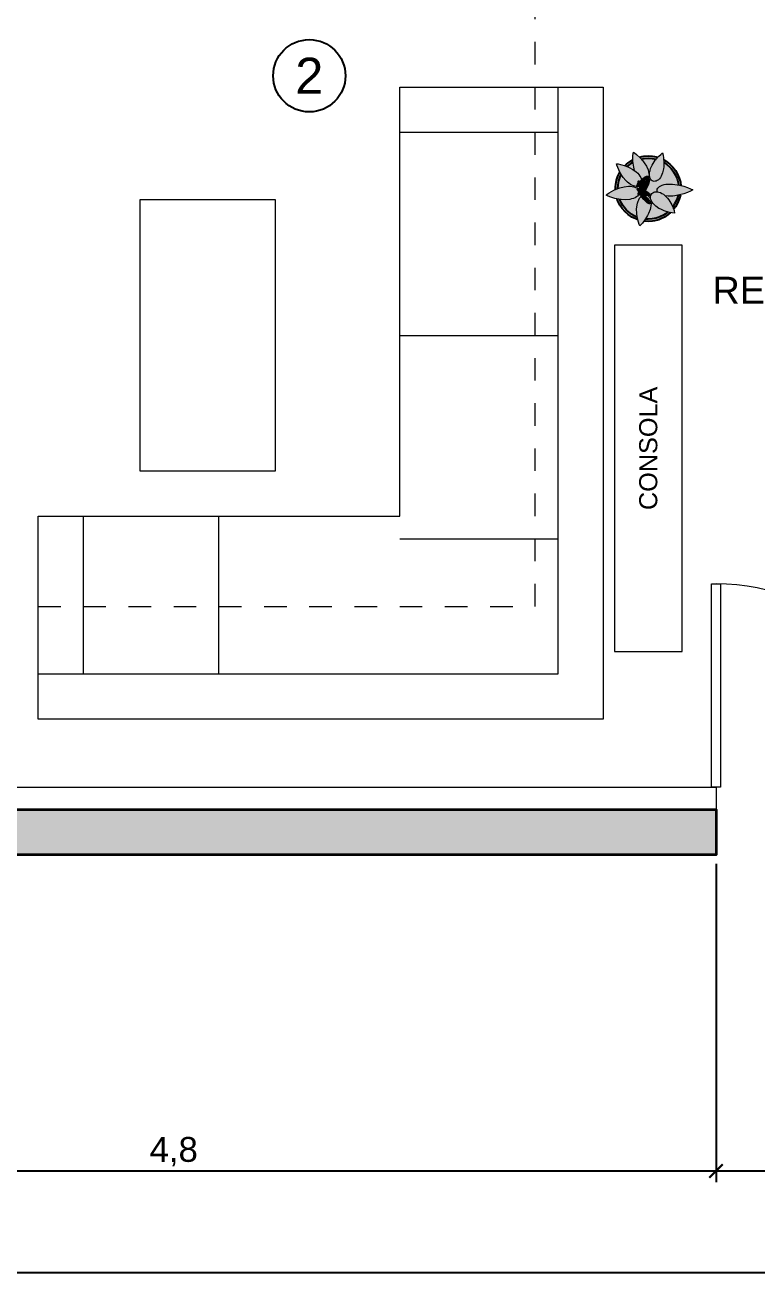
# Model space of a CAD drawing. Header units: metres. Extents: x -0.8 to 18.6, y -6.6 to 6.6.
# Drawn here: x 1.74 to 4.98, y -1.9 to 3.67 of the extents above; entities that cross this region are included whole.
import ezdxf
from ezdxf.enums import TextEntityAlignment as Align

# ---------------------------------------------------------------- set-up
doc = ezdxf.new("R2010")
doc.units = ezdxf.units.M
doc.linetypes.add('OCULTA', pattern=[0.15, 0.1, -0.05])
for name, color, linetype, lineweight in [('A-CARPINTERIA', 4, 'Continuous', 18), ('A-COTAS', 3, 'Continuous', 13), ('A-MEJORAS', 1, 'Continuous', 25), ('A-MOBILIARIO', 40, 'Continuous', 13), ('A-MURO-BLOQUE', 2, 'Continuous', 35), ('A-MURO-TRASDOSADO', 8, 'Continuous', 18), ('A-TEXTO', 7, 'Continuous', 18)]:
    doc.layers.add(name, color=color, linetype=linetype, lineweight=lineweight)
doc.layers.add('A-POCHE', color=252, linetype='Continuous')
doc.layers.add('VEG-HOJAS', color=117, linetype='Continuous', lineweight=18, true_color=0x2e5e38)
doc.layers.add('VEG-MACETA', color=25, linetype='Continuous', lineweight=25, true_color=0x745440)
doc.layers.add('VEG-RELLENO', color=253, linetype='Continuous', true_color=0x96c896)
doc.styles.add('A-TEXTO', font='arial.ttf')
doc.dimstyles.new('COTAS', dxfattribs={"dimtxt": 0.11, "dimasz": 0.06, "dimexe": 0.05, "dimexo": 0.04, "dimgap": 0.03, "dimtad": 1, "dimtxsty": 'A-TEXTO', "dimblk": 'ARCHTICK', "dimcen": 2.5, "dimclrd": 3, "dimclre": 3, "dimclrt": 7, "dimazin": 3, "dimtfac": 1, "dimtmove": 0, "dimatfit": 3})

# ---------------------------------------------------------------- blocks, each defined once
blk = doc.blocks.new('VEG_Sansevieria_PLANTA')
at = {"layer": 'VEG-RELLENO', "true_color": 0xf8f6f2}
h = blk.add_hatch(color=7, dxfattribs=at)
h.dxf.hatch_style = 1
h.paths.add_polyline_path([(0.1424, -0.0269), (0.1373, -0.0466), (0.13, -0.0641), (0.1206, -0.0806), (0.1123, -0.0916), (0.1081, -0.0808), (0.1169, -0.0675), (0.1211, -0.0597), (0.1278, -0.0434), (0.1317, -0.0293)])
h.paths.add_polyline_path([(0.0956, -0.109), (0.0806, -0.1206), (0.0725, -0.1256), (0.0555, -0.134), (0.0466, -0.1373), (0.0283, -0.1422), (0.0189, -0.1438), (0, -0.145), (-0.0185, -0.1438), (-0.012, -0.1344), (0, -0.135), (0.0176, -0.1338), (0.0349, -0.1304), (0.0517, -0.1247), (0.0675, -0.1169), (0.075, -0.1122), (0.0869, -0.1032), (0.0989, -0.1059)])
h.paths.add_polyline_path([(-0.0466, -0.1373), (-0.0641, -0.13), (-0.0806, -0.1206), (-0.0956, -0.109), (-0.1025, -0.1025), (-0.115, -0.0883), (-0.1256, -0.0725), (-0.134, -0.0555), (-0.1376, -0.0455), (-0.1263, -0.0474), (-0.1211, -0.0597), (-0.1169, -0.0675), (-0.1071, -0.0822), (-0.1015, -0.089), (-0.089, -0.1015), (-0.075, -0.1122), (-0.0597, -0.1211), (-0.0489, -0.1258)])
h.paths.add_polyline_path([(-0.1449, -0.0037), (-0.1438, 0.0189), (-0.1401, 0.0375), (-0.134, 0.0555), (-0.1252, 0.073), (-0.1194, 0.0629), (-0.1247, 0.0517), (-0.1304, 0.0349), (-0.1338, 0.0176), (-0.135, 0.0003)])
h.paths.add_polyline_path([(-0.1032, 0.1018), (-0.0883, 0.115), (-0.0806, 0.1206), (-0.068, 0.128), (-0.0673, 0.117), (-0.0822, 0.1071), (-0.0929, 0.0978)])
h.paths.add_polyline_path([(-0.0389, 0.1396), (-0.0189, 0.1438), (0, 0.145), (0.0189, 0.1438), (0.0283, 0.1422), (0.0418, 0.1388), (0.0347, 0.1304), (0.0176, 0.1338), (0, 0.135), (-0.0176, 0.1338), (-0.0311, 0.1313)])
h.paths.add_polyline_path([(0.0691, 0.1274), (0.0806, 0.1206), (0.0956, 0.109), (0.109, 0.0956), (0.1206, 0.0806), (0.13, 0.0641), (0.1373, 0.0466), (0.1422, 0.0283), (0.1442, 0.0143), (0.1339, 0.0166), (0.1304, 0.0349), (0.1247, 0.0517), (0.1169, 0.0675), (0.1071, 0.0822), (0.1015, 0.089), (0.089, 0.1015), (0.0822, 0.1071), (0.0696, 0.1156)])
at = {"layer": 'VEG-RELLENO', "true_color": 0x7a5e4a}
h = blk.add_hatch(color=35, dxfattribs=at)
h.dxf.hatch_style = 1
h.paths.add_polyline_path([(0.1304, -0.0349), (0.1247, -0.0517), (0.1211, -0.0597), (0.1169, -0.0675), (0.1081, -0.0808), (0.1, -0.0644), (0.0907, -0.0496), (0.0854, -0.0426), (0.0751, -0.0318), (0.0882, -0.0332), (0.098, -0.0333), (0.1184, -0.0316), (0.1317, -0.0293)])
h.paths.add_polyline_path([(0.0869, -0.1032), (0.075, -0.1122), (0.0597, -0.1211), (0.0517, -0.1247), (0.0349, -0.1304), (0.0176, -0.1338), (0.0088, -0.1347), (0, -0.135), (-0.012, -0.1344), (-0.0027, -0.1186), (0.0049, -0.1016), (0.0101, -0.0842), (0.0116, -0.0756), (0.0123, -0.0674), (0.0121, -0.0596), (0.0111, -0.0524), (0.0093, -0.0458), (0.0067, -0.0401), (0.0034, -0.0353), (-0.0001, -0.0319), (0.0035, -0.0315), (0.006, -0.0305), (0.0074, -0.029), (0.0077, -0.0269), (0.0069, -0.0244), (0.0023, -0.0185), (-0.0014, -0.0153), (-0.0133, -0.0078), (-0.009, -0.0016), (-0.0031, 0.0092), (-0.0005, 0.0149), (0.0033, 0.0259), (0.0044, 0.0307), (0.0048, 0.0382), (0.0041, 0.0406), (0.0028, 0.0419), (0.0005, 0.0419), (0.0025, 0.0472), (0.0035, 0.0533), (0.0037, 0.06), (0.003, 0.0673), (0.0014, 0.075), (-0.001, 0.083), (-0.0043, 0.0911), (-0.0084, 0.0993), (-0.0182, 0.1151), (-0.0311, 0.1313), (-0.0176, 0.1338), (0, 0.135), (0.0176, 0.1338), (0.0347, 0.1304), (0.0263, 0.1192), (0.0173, 0.1043), (0.0103, 0.0886), (0.0079, 0.0808), (0.0062, 0.0731), (0.0054, 0.0658), (0.0054, 0.059), (0.0063, 0.0527), (0.008, 0.047), (0.0104, 0.0422), (0.0135, 0.0382), (0.0171, 0.0352), (0.0213, 0.0332), (0.0258, 0.0323), (0.0305, 0.0325), (0.0354, 0.0337), (0.0402, 0.0361), (0.045, 0.0396), (0.0495, 0.0441), (0.0537, 0.0495), (0.0575, 0.0558), (0.0608, 0.0629), (0.0658, 0.0788), (0.0687, 0.096), (0.0696, 0.1156), (0.0822, 0.1071), (0.089, 0.1015), (0.1015, 0.089), (0.1122, 0.075), (0.1211, 0.0597), (0.1247, 0.0517), (0.1304, 0.0349), (0.1339, 0.0166), (0.118, 0.0192), (0.0976, 0.0205), (0.0785, 0.0194), (0.0699, 0.0178), (0.0622, 0.0156), (0.0554, 0.0129), (0.0497, 0.0096), (0.0451, 0.0059), (0.0418, 0.0018), (0.0398, -0.0024), (0.0392, -0.0068), (0.0399, -0.0112), (0.0411, -0.0136), (0.035, -0.0133), (0.0294, -0.0141), (0.0243, -0.0158), (0.0198, -0.0184), (0.0161, -0.0218), (0.0133, -0.026), (0.0114, -0.0308), (0.0105, -0.0362), (0.0106, -0.0419), (0.0119, -0.0478), (0.0142, -0.0539), (0.0175, -0.06), (0.0219, -0.066), (0.0271, -0.0718), (0.0332, -0.0772), (0.04, -0.0824), (0.0551, -0.0913), (0.0711, -0.0982)])
h.paths.add_polyline_path([(-0.0489, -0.1258), (-0.0597, -0.1211), (-0.075, -0.1122), (-0.0822, -0.1071), (-0.0955, -0.0955), (-0.1071, -0.0822), (-0.1122, -0.075), (-0.1211, -0.0597), (-0.1263, -0.0474), (-0.1103, -0.0489), (-0.1006, -0.0491), (-0.082, -0.0475), (-0.0734, -0.0457), (-0.0656, -0.0432), (-0.0586, -0.0402), (-0.0525, -0.0366), (-0.0475, -0.0325), (-0.0431, -0.0272), (-0.0427, -0.0278), (-0.0408, -0.0281), (-0.0383, -0.0273), (-0.0358, -0.0258), (-0.031, -0.0343), (-0.0341, -0.0371), (-0.0383, -0.0424), (-0.042, -0.0487), (-0.0452, -0.0558), (-0.0477, -0.0637), (-0.0497, -0.0722), (-0.0509, -0.0811), (-0.0516, -0.0996), (-0.0511, -0.1089)])
h.paths.add_polyline_path([(-0.135, 0.0003), (-0.1338, 0.0176), (-0.1304, 0.0349), (-0.1247, 0.0517), (-0.1194, 0.0629), (-0.1109, 0.0501), (-0.1051, 0.0427), (-0.0925, 0.0294), (-0.0857, 0.0238), (-0.0789, 0.0191), (-0.072, 0.0152), (-0.0652, 0.0124), (-0.0587, 0.0107), (-0.0505, 0.0101), (-0.0499, 0.0086), (-0.0481, 0.0076), (-0.0454, 0.0075), (-0.0405, 0.009), (-0.037, 0.0005), (-0.0415, 0.0008), (-0.0448, 0.0004), (-0.0468, -0.0003), (-0.0511, 0.003), (-0.0568, 0.0059), (-0.0635, 0.0082), (-0.071, 0.0098), (-0.0792, 0.0106), (-0.0879, 0.0107), (-0.1065, 0.0085), (-0.116, 0.0064)])
h.paths.add_polyline_path([(-0.089, 0.1015), (-0.075, 0.1122), (-0.0673, 0.117), (-0.0643, 0.0953), (-0.0603, 0.0798), (-0.0762, 0.0898), (-0.0929, 0.0978)])
at = {"layer": 'VEG-RELLENO', "true_color": 0xded278}
h = blk.add_hatch(color=41, dxfattribs=at)
h.dxf.hatch_style = 1
h.paths.add_polyline_path([(-0.0622, 0.0861), (-0.0659, 0.1045), (-0.0677, 0.1223), (-0.0678, 0.1449), (-0.0669, 0.1554), (-0.0656, 0.1617), (-0.0602, 0.1582), (-0.0519, 0.1517), (-0.0355, 0.1362), (-0.0238, 0.1226), (-0.0182, 0.1151), (-0.0084, 0.0993), (-0.001, 0.083), (0.0014, 0.075), (0.003, 0.0673), (0.0037, 0.06), (0.0035, 0.0533), (0.0025, 0.0472), (0.0005, 0.0419), (-0.0013, 0.0412), (-0.0057, 0.0374), (0.0002, 0.0466), (0.0014, 0.05), (0.0016, 0.0527), (0.0008, 0.0545), (-0.0014, 0.0555), (-0.0019, 0.0666), (-0.0034, 0.0738), (-0.0057, 0.0813), (-0.0128, 0.0969), (-0.0223, 0.1123), (-0.0334, 0.1264), (-0.0502, 0.1436), (-0.062, 0.1534), (-0.0631, 0.138), (-0.0621, 0.1141), (-0.0594, 0.0963), (-0.0573, 0.0874), (-0.053, 0.074), (-0.0603, 0.0798)])
at = {"layer": 'VEG-RELLENO', "true_color": 0x517e5c}
h = blk.add_hatch(color=115, dxfattribs=at)
h.dxf.hatch_style = 1
h.paths.add_polyline_path([(-0.0037, 0.0556), (-0.0072, 0.0547), (-0.016, 0.0504), (-0.0294, 0.0403), (-0.0328, 0.0495), (-0.0365, 0.0559), (-0.0412, 0.0622), (-0.0468, 0.0683), (-0.053, 0.074), (-0.0573, 0.0874), (-0.0594, 0.0963), (-0.0621, 0.1141), (-0.0631, 0.138), (-0.062, 0.1534), (-0.0502, 0.1436), (-0.0391, 0.1328), (-0.0277, 0.1195), (-0.0173, 0.1047), (-0.0089, 0.0891), (-0.0034, 0.0738), (-0.0019, 0.0666), (-0.0013, 0.0599), (-0.0014, 0.0555)])
at = {"layer": 'VEG-RELLENO', "true_color": 0xded278}
h = blk.add_hatch(color=41, dxfattribs=at)
h.dxf.hatch_style = 1
h.paths.add_polyline_path([(0.0135, 0.0382), (0.0104, 0.0422), (0.008, 0.047), (0.0063, 0.0527), (0.0054, 0.059), (0.0054, 0.0658), (0.0062, 0.0731), (0.0079, 0.0808), (0.0135, 0.0965), (0.0216, 0.1119), (0.0263, 0.1192), (0.0365, 0.1326), (0.051, 0.1482), (0.0585, 0.1547), (0.0636, 0.1583), (0.0663, 0.1481), (0.0682, 0.1363), (0.0695, 0.1215), (0.0694, 0.1047), (0.0676, 0.0873), (0.0658, 0.0788), (0.0608, 0.0629), (0.0575, 0.0558), (0.0537, 0.0495), (0.0495, 0.0441), (0.045, 0.0396), (0.0402, 0.0361), (0.0354, 0.0337), (0.0305, 0.0325), (0.0258, 0.0323), (0.0213, 0.0332), (0.0171, 0.0352)])
h.paths.add_polyline_path([(0.0298, 0.0374), (0.0336, 0.0385), (0.0376, 0.0404), (0.0417, 0.0434), (0.0457, 0.0474), (0.0495, 0.0524), (0.053, 0.0582), (0.0561, 0.0648), (0.061, 0.0799), (0.0638, 0.0965), (0.0647, 0.1133), (0.0633, 0.1357), (0.0608, 0.1501), (0.0545, 0.1445), (0.0453, 0.1351), (0.0353, 0.1232), (0.0305, 0.1164), (0.0217, 0.1019), (0.018, 0.0944), (0.0127, 0.0795), (0.0112, 0.0723), (0.0104, 0.0656), (0.0104, 0.0593), (0.0112, 0.0537), (0.0126, 0.0489), (0.0146, 0.0449), (0.0171, 0.0417), (0.0198, 0.0394), (0.0229, 0.038), (0.0262, 0.0373)], flags=0)
at = {"layer": 'VEG-RELLENO', "true_color": 0x517e5c}
h = blk.add_hatch(color=115, dxfattribs=at)
h.dxf.hatch_style = 1
h.paths.add_polyline_path([(0.0229, 0.038), (0.0198, 0.0394), (0.0171, 0.0417), (0.0146, 0.0449), (0.0126, 0.0489), (0.0112, 0.0537), (0.0104, 0.0593), (0.0104, 0.0656), (0.0112, 0.0723), (0.015, 0.0869), (0.0217, 0.1019), (0.0259, 0.1093), (0.0353, 0.1232), (0.0501, 0.1402), (0.0608, 0.1501), (0.0633, 0.1357), (0.0647, 0.1133), (0.0638, 0.0965), (0.0626, 0.0881), (0.0588, 0.0721), (0.053, 0.0582), (0.0495, 0.0524), (0.0457, 0.0474), (0.0417, 0.0434), (0.0376, 0.0404), (0.0336, 0.0385), (0.0298, 0.0374), (0.0262, 0.0373)])
at = {"layer": 'VEG-RELLENO', "true_color": 0xded278}
h = blk.add_hatch(color=41, dxfattribs=at)
h.dxf.hatch_style = 1
h.paths.add_polyline_path([(-0.0505, 0.0101), (-0.0587, 0.0107), (-0.0652, 0.0124), (-0.072, 0.0152), (-0.0789, 0.0191), (-0.0857, 0.0238), (-0.0925, 0.0294), (-0.1051, 0.0427), (-0.1162, 0.0578), (-0.1254, 0.0733), (-0.1348, 0.094), (-0.1383, 0.104), (-0.1398, 0.1104), (-0.1285, 0.1089), (-0.1162, 0.106), (-0.1011, 0.1011), (-0.0845, 0.0941), (-0.0681, 0.0851), (-0.0604, 0.0799), (-0.0532, 0.0743), (-0.0468, 0.0683), (-0.0412, 0.0622), (-0.0365, 0.0559), (-0.0328, 0.0495), (-0.0302, 0.0432), (-0.0294, 0.0403), (-0.0336, 0.0364), (-0.0349, 0.0417), (-0.0373, 0.0473), (-0.0406, 0.0531), (-0.045, 0.059), (-0.0503, 0.0648), (-0.0633, 0.0758), (-0.0786, 0.0854), (-0.0948, 0.0932), (-0.1176, 0.1011), (-0.1333, 0.1047), (-0.1276, 0.0896), (-0.1209, 0.0756), (-0.1121, 0.0605), (-0.1013, 0.0459), (-0.0891, 0.0331), (-0.0827, 0.0278), (-0.0762, 0.0233), (-0.0698, 0.0198), (-0.0636, 0.0172), (-0.0577, 0.0156), (-0.0497, 0.0152), (-0.0505, 0.0131)])
at = {"layer": 'VEG-RELLENO', "true_color": 0x517e5c}
h = blk.add_hatch(color=115, dxfattribs=at)
h.dxf.hatch_style = 1
h.paths.add_polyline_path([(-0.0336, 0.0364), (-0.0378, 0.0322), (-0.0413, 0.0345), (-0.043, 0.0344), (-0.0442, 0.0332), (-0.0449, 0.0309), (-0.0446, 0.0241), (-0.0471, 0.0204), (-0.0497, 0.0152), (-0.0577, 0.0156), (-0.0636, 0.0172), (-0.0698, 0.0198), (-0.0762, 0.0233), (-0.0827, 0.0278), (-0.0953, 0.0392), (-0.1013, 0.0459), (-0.1121, 0.0605), (-0.1168, 0.0681), (-0.1246, 0.0828), (-0.1301, 0.0958), (-0.1333, 0.1047), (-0.1176, 0.1011), (-0.0948, 0.0932), (-0.0786, 0.0854), (-0.0633, 0.0758), (-0.0503, 0.0648), (-0.045, 0.059), (-0.0406, 0.0531), (-0.0373, 0.0473), (-0.0349, 0.0417)])
at = {"layer": 'VEG-RELLENO', "true_color": 0xded278}
h = blk.add_hatch(color=41, dxfattribs=at)
h.dxf.hatch_style = 1
h.paths.add_polyline_path([(-0.0431, -0.0272), (-0.0475, -0.0325), (-0.0525, -0.0366), (-0.0586, -0.0402), (-0.0656, -0.0432), (-0.0734, -0.0457), (-0.082, -0.0475), (-0.1006, -0.0491), (-0.1201, -0.0482), (-0.1298, -0.0469), (-0.1482, -0.0432), (-0.1707, -0.0362), (-0.1809, -0.032), (-0.1869, -0.0288), (-0.1776, -0.0216), (-0.1665, -0.0146), (-0.1519, -0.0069), (-0.1347, 0.0004), (-0.116, 0.0064), (-0.1065, 0.0085), (-0.0879, 0.0107), (-0.0792, 0.0106), (-0.071, 0.0098), (-0.0635, 0.0082), (-0.0568, 0.0059), (-0.0511, 0.003), (-0.0468, -0.0003), (-0.0486, -0.0021), (-0.049, -0.0041), (-0.0484, -0.0059), (-0.0538, -0.0013), (-0.0588, 0.0013), (-0.0648, 0.0034), (-0.0717, 0.0049), (-0.0794, 0.0056), (-0.0877, 0.0057), (-0.1055, 0.0036), (-0.1239, -0.0011), (-0.1416, -0.0077), (-0.164, -0.019), (-0.1778, -0.0279), (-0.169, -0.0315), (-0.1551, -0.0361), (-0.1382, -0.0403), (-0.1291, -0.042), (-0.1101, -0.0439), (-0.1007, -0.0441), (-0.0828, -0.0425), (-0.0747, -0.0408), (-0.0673, -0.0385), (-0.0608, -0.0357), (-0.0554, -0.0325), (-0.051, -0.0289), (-0.0477, -0.0252), (-0.0456, -0.0214), (-0.0445, -0.0178), (-0.0444, -0.0143), (-0.0454, -0.0106), (-0.0423, -0.0137), (-0.044, -0.0201), (-0.0443, -0.0237), (-0.0439, -0.0263)])
at = {"layer": 'VEG-RELLENO', "true_color": 0x517e5c}
h = blk.add_hatch(color=115, dxfattribs=at)
h.dxf.hatch_style = 1
h.paths.add_polyline_path([(-0.0499, -0.0043), (-0.0453, -0.0109), (-0.0444, -0.0143), (-0.0445, -0.0178), (-0.0456, -0.0214), (-0.0477, -0.0252), (-0.051, -0.0289), (-0.0554, -0.0325), (-0.0608, -0.0357), (-0.0673, -0.0385), (-0.0747, -0.0408), (-0.0828, -0.0425), (-0.1007, -0.0441), (-0.1101, -0.0439), (-0.1291, -0.042), (-0.1382, -0.0403), (-0.1551, -0.0361), (-0.169, -0.0315), (-0.1778, -0.0279), (-0.164, -0.019), (-0.1416, -0.0077), (-0.1239, -0.0011), (-0.1055, 0.0036), (-0.0877, 0.0057), (-0.0794, 0.0056), (-0.0717, 0.0049), (-0.0648, 0.0034), (-0.0588, 0.0013), (-0.0538, -0.0013)])
at = {"layer": 'VEG-RELLENO', "true_color": 0xded278}
h = blk.add_hatch(color=41, dxfattribs=at)
h.dxf.hatch_style = 1
h.paths.add_polyline_path([(-0.0505, 0.0131), (-0.0493, 0.0165), (-0.0446, 0.0241), (-0.0438, 0.02), (-0.0465, 0.0153), (-0.0476, 0.0109), (-0.0458, 0.0105), (-0.0415, 0.0119), (-0.0405, 0.009), (-0.0454, 0.0075), (-0.0481, 0.0076), (-0.0499, 0.0086), (-0.0507, 0.0104)])
h.paths.add_polyline_path([(-0.0312, 0.0388), (-0.021, 0.0471), (-0.0113, 0.0529), (-0.0037, 0.0556), (-0.001, 0.0555), (0.0008, 0.0545), (0.0016, 0.0527), (0.0014, 0.05), (-0.002, 0.0427), (-0.005, 0.0383), (-0.0131, 0.0289), (-0.027, 0.0169), (-0.0284, 0.0196), (-0.02, 0.0265), (-0.011, 0.0356), (-0.0046, 0.0442), (-0.0026, 0.0478), (-0.0016, 0.0506), (-0.0016, 0.0524), (-0.0034, 0.0525), (-0.0062, 0.0518), (-0.0144, 0.0478), (-0.0242, 0.0408), (-0.0357, 0.0301), (-0.0378, 0.0322)])
h = blk.add_hatch(color=41, dxfattribs=at)
h.dxf.hatch_style = 1
h.paths.add_polyline_path([(0.0035, -0.0315), (-0.004, -0.0316), (-0.0088, -0.0307), (-0.0175, -0.028), (-0.0257, -0.0215), (-0.0295, -0.0193), (-0.0184, -0.0245), (-0.0081, -0.0278), (0.0001, -0.0289), (0.0028, -0.0286), (0.0045, -0.0276), (0.0042, -0.0257), (0.0027, -0.0234), (-0.0032, -0.0177), (-0.0075, -0.0146), (-0.0168, -0.0093), (-0.0178, -0.0056), (-0.0058, -0.0121), (0.0023, -0.0185), (0.0051, -0.0216), (0.0069, -0.0244), (0.0077, -0.0269), (0.0074, -0.029), (0.006, -0.0305)])
h.paths.add_polyline_path([(-0.0399, -0.0158), (-0.0464, -0.0095), (-0.0482, -0.0066), (-0.049, -0.0041), (-0.0486, -0.0021), (-0.0472, -0.0005), (-0.0448, 0.0004), (-0.0415, 0.0008), (-0.0369, 0.0003), (-0.0369, -0.0026), (-0.0414, -0.0022), (-0.0441, -0.0025), (-0.0458, -0.0034), (-0.0455, -0.0054), (-0.044, -0.0076), (-0.0415, -0.0104), (-0.0363, -0.0147), (-0.0355, -0.0179), (-0.0364, -0.0182)])
at = {"layer": 'VEG-RELLENO', "true_color": 0x467652}
h = blk.add_hatch(color=105, dxfattribs=at)
h.dxf.hatch_style = 1
h.paths.add_polyline_path([(-0.0438, 0.02), (-0.0415, 0.0119), (-0.0458, 0.0105), (-0.0473, 0.0106), (-0.0475, 0.0125), (-0.0465, 0.0153)])
h.paths.add_polyline_path([(-0.0284, 0.0196), (-0.0357, 0.0301), (-0.0291, 0.0366), (-0.0242, 0.0408), (-0.0144, 0.0478), (-0.0062, 0.0518), (-0.0034, 0.0525), (-0.0016, 0.0524), (-0.0016, 0.0506), (-0.0026, 0.0478), (-0.0074, 0.0401), (-0.0153, 0.031), (-0.02, 0.0265)])
at = {"layer": 'VEG-RELLENO', "true_color": 0xded278}
h = blk.add_hatch(color=41, dxfattribs=at)
h.dxf.hatch_style = 1
h.paths.add_polyline_path([(-0.0214, -0.0228), (-0.0266, -0.0176), (-0.0323, -0.0088), (-0.0401, 0.0078), (-0.0445, 0.0236), (-0.0449, 0.0309), (-0.0442, 0.0332), (-0.043, 0.0344), (-0.0413, 0.0345), (-0.0392, 0.0334), (-0.034, 0.0282), (-0.0283, 0.0194), (-0.0205, 0.0028), (-0.0161, -0.013), (-0.0157, -0.0203), (-0.0164, -0.0226), (-0.0176, -0.0238), (-0.0193, -0.0239)])
h.paths.add_polyline_path([(-0.042, 0.0278), (-0.0406, 0.0195), (-0.0392, 0.0143), (-0.0324, -0.0022), (-0.0242, -0.0157), (-0.0217, -0.0186), (-0.0189, -0.0207), (-0.0186, -0.0172), (-0.02, -0.0089), (-0.0233, 0.0018), (-0.0282, 0.0128), (-0.0364, 0.0263), (-0.0389, 0.0292), (-0.0416, 0.0313)], flags=0)
h = blk.add_hatch(color=41, dxfattribs=at)
h.dxf.hatch_style = 1
h.paths.add_polyline_path([(-0.0443, -0.0237), (-0.044, -0.0201), (-0.0423, -0.0137), (-0.0398, -0.0158), (-0.041, -0.0206), (-0.041, -0.025), (-0.0368, -0.0228), (-0.0358, -0.0258), (-0.0383, -0.0273), (-0.0408, -0.0281), (-0.0427, -0.0278), (-0.0439, -0.0263)])
h.paths.add_polyline_path([(-0.0068, 0.0319), (-0.0056, 0.0304), (-0.0051, 0.0278), (-0.0065, 0.0198), (-0.0106, 0.0091), (-0.0181, -0.0046), (-0.0193, -0.0008), (-0.011, 0.0158), (-0.0084, 0.0247), (-0.0084, 0.0291), (-0.0124, 0.0271), (-0.02, 0.0194), (-0.0198, 0.0227), (-0.0106, 0.0316), (-0.0087, 0.0322)])
at = {"layer": 'VEG-RELLENO', "true_color": 0x467652}
h = blk.add_hatch(color=105, dxfattribs=at)
h.dxf.hatch_style = 1
h.paths.add_polyline_path([(-0.0416, 0.0313), (-0.0389, 0.0292), (-0.0337, 0.0225), (-0.0256, 0.0074), (-0.02, -0.0089), (-0.0186, -0.0172), (-0.0189, -0.0207), (-0.0217, -0.0186), (-0.0269, -0.0119), (-0.035, 0.0033), (-0.0406, 0.0195), (-0.042, 0.0278)])
h = blk.add_hatch(color=105, dxfattribs=at)
h.dxf.hatch_style = 1
h.paths.add_polyline_path([(-0.0364, -0.0182), (-0.0372, -0.0198), (-0.0368, -0.0228), (-0.041, -0.025), (-0.041, -0.0206), (-0.0398, -0.0158)])
h.paths.add_polyline_path([(-0.0193, -0.0008), (-0.0216, 0.0055), (-0.02, 0.0194), (-0.0124, 0.0271), (-0.0084, 0.0291), (-0.0084, 0.0247), (-0.011, 0.0158)])
at = {"layer": 'VEG-RELLENO', "true_color": 0xded278}
h = blk.add_hatch(color=41, dxfattribs=at)
h.dxf.hatch_style = 1
h.paths.add_polyline_path([(-0.0353, -0.0187), (-0.0367, -0.0113), (-0.0369, 0.0003), (-0.034, -0.0056), (-0.0332, -0.0149), (-0.0323, -0.0179), (-0.0297, -0.0131), (-0.0276, -0.016), (-0.0296, -0.0194), (-0.0312, -0.0211), (-0.0328, -0.0215), (-0.0341, -0.0207)])
h.paths.add_polyline_path([(-0.0198, 0.0227), (-0.0216, 0.0055), (-0.0239, 0.0107), (-0.023, 0.02)])
at = {"layer": 'VEG-RELLENO', "true_color": 0x467652}
h = blk.add_hatch(color=105, dxfattribs=at)
h.dxf.hatch_style = 1
h.paths.add_polyline_path([(-0.034, -0.0056), (-0.0297, -0.0131), (-0.0323, -0.0179), (-0.0332, -0.0149)])
h.paths.add_polyline_path([(-0.0239, 0.0107), (-0.027, 0.0169), (-0.023, 0.02)])
h = blk.add_hatch(color=105, dxfattribs=at)
h.dxf.hatch_style = 1
h.paths.add_polyline_path([(-0.0162, -0.0063), (-0.0178, -0.0056), (-0.0181, -0.0046), (-0.0106, 0.0091), (-0.0065, 0.0198), (-0.0051, 0.0278), (-0.0056, 0.0304), (-0.0066, 0.0317), (-0.002, 0.0369), (0.0014, 0.039), (0.0019, 0.035), (0.0014, 0.0312), (-0.0012, 0.0215), (-0.0033, 0.016), (-0.0086, 0.0051), (-0.0115, 0)])
at = {"layer": 'VEG-RELLENO', "true_color": 0xded278}
h = blk.add_hatch(color=41, dxfattribs=at)
h.dxf.hatch_style = 1
h.paths.add_polyline_path([(-0.0104, 0.0317), (-0.0057, 0.0374), (-0.0013, 0.0412), (0.0009, 0.0421), (0.0028, 0.0419), (0.0041, 0.0406), (0.0048, 0.0382), (0.0049, 0.0349), (0.0044, 0.0307), (0.0016, 0.0205), (-0.0059, 0.0036), (-0.0133, -0.0078), (-0.016, -0.0064), (-0.0086, 0.0051), (-0.0033, 0.016), (-0.0012, 0.0215), (0.0014, 0.0312), (0.0019, 0.035), (0.0014, 0.039), (-0.002, 0.0369), (-0.0066, 0.0317), (-0.0087, 0.0322)])
h = blk.add_hatch(color=41, dxfattribs=at)
h.dxf.hatch_style = 1
h.paths.add_polyline_path([(0.0418, 0.0018), (0.0451, 0.0059), (0.0497, 0.0096), (0.0554, 0.0129), (0.0622, 0.0156), (0.0699, 0.0178), (0.0785, 0.0194), (0.0878, 0.0203), (0.1077, 0.0201), (0.1284, 0.0176), (0.1385, 0.0157), (0.1576, 0.0107), (0.1808, 0.0024), (0.1912, -0.0022), (0.1972, -0.0057), (0.1867, -0.0114), (0.1742, -0.0168), (0.1578, -0.0226), (0.1388, -0.0279), (0.1184, -0.0316), (0.1081, -0.0328), (0.0882, -0.0332), (0.0751, -0.0318), (0.0669, -0.0249), (0.0795, -0.0274), (0.0884, -0.0282), (0.0979, -0.0283), (0.1177, -0.0267), (0.1377, -0.023), (0.1563, -0.0179), (0.1723, -0.0122), (0.1869, -0.0057), (0.1646, 0.0032), (0.1471, 0.0085), (0.1374, 0.0108), (0.1174, 0.0142), (0.1074, 0.0151), (0.0881, 0.0153), (0.0792, 0.0144), (0.0711, 0.0129), (0.0638, 0.0109), (0.0576, 0.0083), (0.0525, 0.0054), (0.0487, 0.0023), (0.0461, -0.0008), (0.0447, -0.0039), (0.0443, -0.0068), (0.0447, -0.0096), (0.0462, -0.0127), (0.0484, -0.0153), (0.0411, -0.0136), (0.0399, -0.0112), (0.0392, -0.0068), (0.0398, -0.0024)])
at = {"layer": 'VEG-RELLENO', "true_color": 0x517e5c}
h = blk.add_hatch(color=115, dxfattribs=at)
h.dxf.hatch_style = 1
h.paths.add_polyline_path([(0.0606, -0.0207), (0.054, -0.0173), (0.0484, -0.0153), (0.0462, -0.0127), (0.0447, -0.0096), (0.0443, -0.0068), (0.0447, -0.0039), (0.0461, -0.0008), (0.0487, 0.0023), (0.0525, 0.0054), (0.0576, 0.0083), (0.0638, 0.0109), (0.0711, 0.0129), (0.0792, 0.0144), (0.0975, 0.0155), (0.1074, 0.0151), (0.1275, 0.0127), (0.1374, 0.0108), (0.1562, 0.0059), (0.1722, 0.0005), (0.1869, -0.0057), (0.1723, -0.0122), (0.1563, -0.0179), (0.1377, -0.023), (0.1177, -0.0267), (0.0979, -0.0283), (0.0795, -0.0274), (0.0669, -0.0249)])
at = {"layer": 'VEG-RELLENO', "true_color": 0xded278}
h = blk.add_hatch(color=41, dxfattribs=at)
h.dxf.hatch_style = 1
h.paths.add_polyline_path([(0.0034, -0.0353), (0.0067, -0.0401), (0.0093, -0.0458), (0.0111, -0.0524), (0.0121, -0.0596), (0.0123, -0.0674), (0.0116, -0.0756), (0.0101, -0.0842), (0.0078, -0.0929), (0.0013, -0.1102), (-0.0027, -0.1186), (-0.0117, -0.134), (-0.0251, -0.1523), (-0.0322, -0.1602), (-0.0371, -0.1646), (-0.0416, -0.1541), (-0.0453, -0.142), (-0.0488, -0.1266), (-0.0511, -0.1089), (-0.0516, -0.0903), (-0.0509, -0.0811), (-0.0497, -0.0722), (-0.0477, -0.0637), (-0.0452, -0.0558), (-0.042, -0.0487), (-0.0383, -0.0424), (-0.0341, -0.0371), (-0.031, -0.0343), (-0.0281, -0.0384), (-0.0342, -0.0453), (-0.0376, -0.051), (-0.0405, -0.0576), (-0.0429, -0.065), (-0.0447, -0.0731), (-0.0466, -0.0905), (-0.0461, -0.1085), (-0.0438, -0.1257), (-0.0405, -0.1408), (-0.0355, -0.1563), (-0.029, -0.1491), (-0.0204, -0.1379), (-0.0114, -0.124), (-0.0072, -0.1163), (0.0002, -0.0999), (0.003, -0.0914), (0.0066, -0.075), (0.0073, -0.0672), (0.0081, -0.0669), (0.0088, -0.0654), (0.0087, -0.063), (0.0069, -0.0582), (0.0062, -0.0534), (0.0046, -0.0475), (0.0023, -0.0426), (-0.0004, -0.0386), (-0.0035, -0.0355), (-0.0069, -0.0334), (-0.0105, -0.0322), (-0.0132, -0.032), (-0.0175, -0.028), (-0.0088, -0.0307), (-0.0001, -0.0319)])
at = {"layer": 'VEG-RELLENO', "true_color": 0x517e5c}
h = blk.add_hatch(color=115, dxfattribs=at)
h.dxf.hatch_style = 1
h.paths.add_polyline_path([(-0.0281, -0.0384), (-0.0157, -0.0527), (-0.0068, -0.0606), (0.001, -0.0658), (0.0041, -0.0672), (0.0073, -0.0672), (0.0066, -0.075), (0.003, -0.0914), (0.0002, -0.0999), (-0.0072, -0.1163), (-0.0114, -0.124), (-0.0204, -0.1379), (-0.029, -0.1491), (-0.0355, -0.1563), (-0.0405, -0.1408), (-0.0438, -0.1257), (-0.0452, -0.1173), (-0.0466, -0.0995), (-0.046, -0.0816), (-0.0429, -0.065), (-0.0405, -0.0576), (-0.0376, -0.051), (-0.0342, -0.0453)])
h.paths.add_polyline_path([(0.0058, -0.0559), (-0.004, -0.042), (-0.0132, -0.032), (-0.0105, -0.0322), (-0.0069, -0.0334), (-0.0035, -0.0355), (-0.0004, -0.0386), (0.0023, -0.0426), (0.0046, -0.0475), (0.0062, -0.0534), (0.0069, -0.0582)])
at = {"layer": 'VEG-RELLENO', "true_color": 0x467652}
h = blk.add_hatch(color=105, dxfattribs=at)
h.dxf.hatch_style = 1
h.paths.add_polyline_path([(-0.0294, -0.0191), (-0.0276, -0.016), (-0.0239, -0.0207), (-0.0214, -0.0228), (-0.0193, -0.0239), (-0.0176, -0.0238), (-0.0164, -0.0226), (-0.0157, -0.0203), (-0.0156, -0.0171), (-0.0168, -0.0093), (-0.0075, -0.0146), (-0.0032, -0.0177), (0.0027, -0.0234), (0.0042, -0.0257), (0.0045, -0.0276), (0.0028, -0.0286), (-0.0036, -0.0286), (-0.0131, -0.0264), (-0.0238, -0.0221)])
h.paths.add_polyline_path([(-0.0369, -0.0026), (-0.0363, -0.0147), (-0.0415, -0.0104), (-0.044, -0.0076), (-0.0455, -0.0054), (-0.0458, -0.0034), (-0.0441, -0.0025), (-0.0414, -0.0022)])
at = {"layer": 'VEG-RELLENO', "true_color": 0xded278}
h = blk.add_hatch(color=41, dxfattribs=at)
h.dxf.hatch_style = 1
h.paths.add_polyline_path([(0.0041, -0.0672), (-0.0027, -0.0636), (-0.0112, -0.0569), (-0.0244, -0.0432), (-0.0341, -0.0292), (-0.037, -0.0222), (-0.0372, -0.0198), (-0.0364, -0.0182), (-0.0355, -0.0179), (-0.0339, -0.0208), (-0.0332, -0.0243), (-0.029, -0.032), (-0.0179, -0.046), (-0.0049, -0.0583), (0.0024, -0.0632), (0.0058, -0.0644), (0.0049, -0.0609), (0.0006, -0.0532), (-0.0104, -0.0392), (-0.0234, -0.0269), (-0.0322, -0.0214), (-0.0312, -0.0211), (-0.0295, -0.0193), (-0.0257, -0.0215), (-0.0127, -0.0325), (-0.004, -0.042), (0.0058, -0.0559), (0.0087, -0.063), (0.0088, -0.0654), (0.0081, -0.0669), (0.0065, -0.0675)])
at = {"layer": 'VEG-RELLENO', "true_color": 0x467652}
h = blk.add_hatch(color=105, dxfattribs=at)
h.dxf.hatch_style = 1
h.paths.add_polyline_path([(-0.0341, -0.0208), (-0.0307, -0.022), (-0.0234, -0.0269), (-0.0104, -0.0392), (0.0006, -0.0532), (0.0049, -0.0609), (0.0058, -0.0644), (0.0024, -0.0632), (-0.0049, -0.0583), (-0.0179, -0.046), (-0.029, -0.032), (-0.0332, -0.0243)])
at = {"layer": 'VEG-RELLENO', "true_color": 0xded278}
h = blk.add_hatch(color=41, dxfattribs=at)
h.dxf.hatch_style = 1
h.paths.add_polyline_path([(0.0243, -0.0158), (0.0294, -0.0141), (0.035, -0.0133), (0.0411, -0.0136), (0.0475, -0.015), (0.054, -0.0173), (0.0606, -0.0207), (0.0671, -0.025), (0.0735, -0.0302), (0.0796, -0.0361), (0.0907, -0.0496), (0.0956, -0.0569), (0.1039, -0.0717), (0.1123, -0.0917), (0.1153, -0.1015), (0.1166, -0.1078), (0.1056, -0.107), (0.0936, -0.1049), (0.079, -0.1009), (0.063, -0.095), (0.0473, -0.0871), (0.04, -0.0824), (0.0332, -0.0772), (0.0271, -0.0718), (0.0219, -0.066), (0.0175, -0.06), (0.0142, -0.0539), (0.0119, -0.0478), (0.0106, -0.0419), (0.0105, -0.0362), (0.0114, -0.0308), (0.0133, -0.026), (0.0161, -0.0218), (0.0198, -0.0184)])
h.paths.add_polyline_path([(0.0162, -0.0322), (0.0155, -0.0365), (0.0156, -0.0413), (0.0167, -0.0464), (0.0187, -0.0518), (0.0217, -0.0573), (0.0257, -0.0628), (0.0306, -0.0682), (0.0428, -0.0783), (0.0573, -0.0868), (0.0728, -0.0935), (0.0805, -0.0961), (0.0947, -0.1), (0.1104, -0.1026), (0.1076, -0.0934), (0.1027, -0.0809), (0.0957, -0.0668), (0.0914, -0.0596), (0.0815, -0.0458), (0.076, -0.0395), (0.0642, -0.0291), (0.0581, -0.025), (0.052, -0.0219), (0.0461, -0.0198), (0.0405, -0.0186), (0.0352, -0.0184), (0.0305, -0.019), (0.0264, -0.0203), (0.0228, -0.0224), (0.0199, -0.0251), (0.0177, -0.0284)], flags=0)
at = {"layer": 'VEG-RELLENO', "true_color": 0x517e5c}
h = blk.add_hatch(color=115, dxfattribs=at)
h.dxf.hatch_style = 1
h.paths.add_polyline_path([(0.0199, -0.0251), (0.0228, -0.0224), (0.0264, -0.0203), (0.0305, -0.019), (0.0352, -0.0184), (0.0405, -0.0186), (0.0461, -0.0198), (0.052, -0.0219), (0.0581, -0.025), (0.0642, -0.0291), (0.0702, -0.0339), (0.0815, -0.0458), (0.0867, -0.0525), (0.0957, -0.0668), (0.0995, -0.074), (0.1054, -0.0875), (0.1104, -0.1026), (0.0947, -0.1), (0.0805, -0.0961), (0.0728, -0.0935), (0.0573, -0.0868), (0.0499, -0.0827), (0.0364, -0.0734), (0.0306, -0.0682), (0.0257, -0.0628), (0.0217, -0.0573), (0.0187, -0.0518), (0.0167, -0.0464), (0.0156, -0.0413), (0.0155, -0.0365), (0.0162, -0.0322), (0.0177, -0.0284)])
at = {"layer": 'VEG-HOJAS'}
for points in [[(-0.0603, 0.0798), (-0.0643, 0.0953), (-0.0659, 0.1045), (-0.0677, 0.1223), (-0.0678, 0.1449), (-0.0669, 0.1554), (-0.0656, 0.1617), (-0.0602, 0.1582), (-0.0519, 0.1517), (-0.0355, 0.1362), (-0.0238, 0.1226), (-0.0182, 0.1151), (-0.0084, 0.0993), (-0.001, 0.083), (0.0014, 0.075), (0.003, 0.0673), (0.0037, 0.06), (0.0035, 0.0533), (0.0025, 0.0472), (0.0005, 0.0419)], [(-0.0505, 0.0101), (-0.0587, 0.0107), (-0.0652, 0.0124), (-0.072, 0.0152), (-0.0789, 0.0191), (-0.0857, 0.0238), (-0.0925, 0.0294), (-0.099, 0.0358), (-0.1109, 0.0501), (-0.1162, 0.0578), (-0.1254, 0.0733), (-0.1348, 0.094), (-0.1383, 0.104), (-0.1398, 0.1104), (-0.1332, 0.1098), (-0.1228, 0.1077), (-0.1011, 0.1011), (-0.0845, 0.0941), (-0.0681, 0.0851), (-0.0532, 0.0743), (-0.0468, 0.0683), (-0.0412, 0.0622), (-0.0365, 0.0559), (-0.0328, 0.0495), (-0.0294, 0.0403)], [(-0.0431, -0.0272), (-0.0475, -0.0325), (-0.0525, -0.0366), (-0.0586, -0.0402), (-0.0656, -0.0432), (-0.0734, -0.0457), (-0.082, -0.0475), (-0.1006, -0.0491), (-0.1201, -0.0482), (-0.1298, -0.0469), (-0.1482, -0.0432), (-0.1707, -0.0362), (-0.1809, -0.032), (-0.1869, -0.0288), (-0.1817, -0.0245), (-0.1726, -0.0183), (-0.1519, -0.0069), (-0.1347, 0.0004), (-0.1254, 0.0036), (-0.1065, 0.0085), (-0.0879, 0.0107), (-0.0792, 0.0106), (-0.071, 0.0098), (-0.0635, 0.0082), (-0.0568, 0.0059), (-0.0511, 0.003), (-0.0468, -0.0003)], [(-0.0405, 0.009), (-0.0454, 0.0075), (-0.0481, 0.0076), (-0.0499, 0.0086), (-0.0507, 0.0104), (-0.0505, 0.0131), (-0.0493, 0.0165), (-0.0446, 0.0241)], [(-0.0364, -0.0182), (-0.0436, -0.0126), (-0.0464, -0.0095), (-0.0482, -0.0066), (-0.049, -0.0041), (-0.0486, -0.0021), (-0.0472, -0.0005), (-0.0448, 0.0004), (-0.037, 0.0005)], [(-0.0378, 0.0322), (-0.0261, 0.0432), (-0.016, 0.0504), (-0.0072, 0.0547), (-0.0037, 0.0556), (-0.001, 0.0555), (0.0008, 0.0545), (0.0016, 0.0527), (0.0014, 0.05), (-0.002, 0.0427), (-0.005, 0.0383), (-0.0131, 0.0289), (-0.027, 0.0169)], [(-0.0276, -0.016), (-0.0296, -0.0194), (-0.0312, -0.0211), (-0.0328, -0.0215), (-0.0341, -0.0207), (-0.0353, -0.0187), (-0.0367, -0.0113), (-0.0369, 0.0003)], [(-0.0198, 0.0227), (-0.0216, 0.0055)], [(-0.0106, 0.0316), (-0.0087, 0.0322), (-0.0068, 0.0319), (-0.0056, 0.0304), (-0.0051, 0.0278), (-0.0054, 0.0242), (-0.0065, 0.0198), (-0.0106, 0.0091), (-0.0181, -0.0046)], [(-0.0057, 0.0374), (-0.0013, 0.0412), (0.0009, 0.0421), (0.0028, 0.0419), (0.0041, 0.0406), (0.0048, 0.0382), (0.0044, 0.0307), (0.0016, 0.0205), (-0.0031, 0.0092), (-0.009, -0.0016), (-0.0133, -0.0078)], [(0.0411, -0.0136), (0.0399, -0.0112), (0.0392, -0.0068), (0.0398, -0.0024), (0.0418, 0.0018), (0.0451, 0.0059), (0.0497, 0.0096), (0.0554, 0.0129), (0.0622, 0.0156), (0.0699, 0.0178), (0.0785, 0.0194), (0.0878, 0.0203), (0.1077, 0.0201), (0.118, 0.0192), (0.1385, 0.0157), (0.1576, 0.0107), (0.174, 0.0051), (0.1866, -0.0001), (0.1972, -0.0057), (0.1867, -0.0114), (0.1742, -0.0168), (0.1578, -0.0226), (0.1388, -0.0279), (0.1184, -0.0316), (0.1081, -0.0328), (0.0882, -0.0332), (0.0751, -0.0318)], [(-0.0001, -0.0319), (0.0034, -0.0353), (0.0067, -0.0401), (0.0093, -0.0458), (0.0111, -0.0524), (0.0121, -0.0596), (0.0123, -0.0674), (0.0116, -0.0756), (0.0101, -0.0842), (0.0078, -0.0929), (0.0013, -0.1102), (-0.0027, -0.1186), (-0.0117, -0.134), (-0.0251, -0.1523), (-0.0322, -0.1602), (-0.0371, -0.1646), (-0.0399, -0.1586), (-0.0434, -0.1486), (-0.0488, -0.1266), (-0.0511, -0.1089), (-0.0516, -0.0903), (-0.0497, -0.0722), (-0.0477, -0.0637), (-0.0452, -0.0558), (-0.042, -0.0487), (-0.0383, -0.0424), (-0.0341, -0.0371), (-0.031, -0.0343)], [(-0.0358, -0.0258), (-0.0383, -0.0273), (-0.0408, -0.0281), (-0.0427, -0.0278), (-0.0439, -0.0263), (-0.0443, -0.0237), (-0.044, -0.0201), (-0.0423, -0.0137)], [(-0.0295, -0.0193), (-0.0257, -0.0215), (-0.0172, -0.0282), (-0.004, -0.042), (0.0058, -0.0559), (0.0087, -0.063), (0.0088, -0.0654), (0.0081, -0.0669), (0.0065, -0.0675), (0.0041, -0.0672), (-0.0027, -0.0636), (-0.0112, -0.0569), (-0.0201, -0.048), (-0.0282, -0.0383), (-0.0341, -0.0292), (-0.037, -0.0222), (-0.0372, -0.0198), (-0.0364, -0.0182), (-0.0355, -0.0179)], [(-0.0178, -0.0056), (-0.0108, -0.0091), (-0.0014, -0.0153), (0.0051, -0.0216), (0.0069, -0.0244), (0.0077, -0.0269), (0.0074, -0.029), (0.006, -0.0305), (0.0035, -0.0315), (0.0002, -0.0319), (-0.0088, -0.0307), (-0.0175, -0.028)]]:
    blk.add_lwpolyline(points, dxfattribs=at)
for points in [[(0.0213, 0.0332), (0.0171, 0.0352), (0.0135, 0.0382), (0.0104, 0.0422), (0.008, 0.047), (0.0063, 0.0527), (0.0054, 0.059), (0.0054, 0.0658), (0.0062, 0.0731), (0.0079, 0.0808), (0.0103, 0.0886), (0.0173, 0.1043), (0.0216, 0.1119), (0.0313, 0.1262), (0.0465, 0.1437), (0.0551, 0.1519), (0.0636, 0.1583), (0.0663, 0.1481), (0.0682, 0.1363), (0.0697, 0.1132), (0.0687, 0.096), (0.0676, 0.0873), (0.0636, 0.0706), (0.0608, 0.0629), (0.0575, 0.0558), (0.0537, 0.0495), (0.0495, 0.0441), (0.045, 0.0396), (0.0402, 0.0361), (0.0354, 0.0337), (0.0305, 0.0325), (0.0258, 0.0323)], [(-0.0176, -0.0238), (-0.0193, -0.0239), (-0.0214, -0.0228), (-0.0266, -0.0176), (-0.0323, -0.0088), (-0.0377, 0.0021), (-0.042, 0.0134), (-0.0445, 0.0236), (-0.0449, 0.0309), (-0.0442, 0.0332), (-0.043, 0.0344), (-0.0413, 0.0345), (-0.0392, 0.0334), (-0.034, 0.0282), (-0.0283, 0.0194), (-0.0229, 0.0086), (-0.0186, -0.0028), (-0.0161, -0.013), (-0.0157, -0.0203), (-0.0164, -0.0226)], [(0.0161, -0.0218), (0.0198, -0.0184), (0.0243, -0.0158), (0.0294, -0.0141), (0.035, -0.0133), (0.0411, -0.0136), (0.0475, -0.015), (0.054, -0.0173), (0.0606, -0.0207), (0.0671, -0.025), (0.0735, -0.0302), (0.0854, -0.0426), (0.0907, -0.0496), (0.1, -0.0644), (0.1039, -0.0717), (0.1101, -0.0856), (0.1141, -0.0971), (0.1166, -0.1078), (0.1056, -0.107), (0.0936, -0.1049), (0.079, -0.1009), (0.0711, -0.0982), (0.0551, -0.0913), (0.0473, -0.0871), (0.0332, -0.0772), (0.0271, -0.0718), (0.0219, -0.066), (0.0175, -0.06), (0.0142, -0.0539), (0.0119, -0.0478), (0.0106, -0.0419), (0.0105, -0.0362), (0.0114, -0.0308), (0.0133, -0.026)]]:
    blk.add_lwpolyline(points, close=True, dxfattribs=at)
at = {"layer": 'VEG-MACETA'}
for points in [[(-0.1032, 0.1018), (-0.0956, 0.109), (-0.0883, 0.115), (-0.0806, 0.1206), (-0.068, 0.128)], [(-0.0929, 0.0978), (-0.0822, 0.1071), (-0.0673, 0.117)], [(-0.0389, 0.1396), (-0.0283, 0.1422), (-0.0189, 0.1438), (0, 0.145), (0.0189, 0.1438), (0.0283, 0.1422), (0.0418, 0.1388)], [(-0.0311, 0.1313), (-0.0176, 0.1338), (0, 0.135), (0.0176, 0.1338), (0.0347, 0.1304)], [(0.0691, 0.1274), (0.0806, 0.1206), (0.0956, 0.109), (0.109, 0.0956), (0.1206, 0.0806), (0.13, 0.0641), (0.1373, 0.0466), (0.1422, 0.0283), (0.1442, 0.0143)], [(0.0696, 0.1156), (0.0822, 0.1071), (0.0955, 0.0955), (0.1015, 0.089), (0.1122, 0.075), (0.1211, 0.0597), (0.1278, 0.0434), (0.1324, 0.0263), (0.1339, 0.0166)], [(-0.1449, -0.0037), (-0.1447, 0.0095), (-0.1438, 0.0189), (-0.1401, 0.0375), (-0.134, 0.0555), (-0.1252, 0.073)], [(-0.135, 0.0003), (-0.1338, 0.0176), (-0.1304, 0.0349), (-0.1247, 0.0517), (-0.1194, 0.0629)], [(-0.0465, -0.1374), (-0.0555, -0.134), (-0.0725, -0.1256), (-0.0883, -0.115), (-0.1025, -0.1025), (-0.115, -0.0883), (-0.1256, -0.0725), (-0.134, -0.0555), (-0.1376, -0.0455)], [(-0.0489, -0.1258), (-0.0597, -0.1211), (-0.075, -0.1122), (-0.0822, -0.1071), (-0.0955, -0.0955), (-0.1071, -0.0822), (-0.1122, -0.075), (-0.1211, -0.0597), (-0.1263, -0.0474)], [(0.1317, -0.0293), (0.1278, -0.0434), (0.1211, -0.0597), (0.1169, -0.0675), (0.1081, -0.0808)], [(0.1424, -0.0269), (0.1401, -0.0375), (0.1373, -0.0466), (0.13, -0.0641), (0.1206, -0.0806), (0.1123, -0.0916)], [(0.0989, -0.1059), (0.0883, -0.115), (0.0725, -0.1256), (0.0555, -0.134), (0.0466, -0.1373), (0.0283, -0.1422), (0.0189, -0.1438), (0, -0.145), (-0.0185, -0.1438)], [(0.0869, -0.1032), (0.075, -0.1122), (0.0675, -0.1169), (0.0517, -0.1247), (0.0434, -0.1278), (0.0349, -0.1304), (0.0176, -0.1338), (0, -0.135), (-0.012, -0.1344)]]:
    blk.add_lwpolyline(points, dxfattribs=at)
blk = doc.blocks.new('_ARCHTICK')
at = {"color": 0, "linetype": 'BYBLOCK', "const_width": 0.15}
blk.add_lwpolyline([(-0.5, -0.5), (0.5, 0.5)], dxfattribs=at)

msp = doc.modelspace()

# ---------------------------------------------------------------- hatches: boundary and pattern name
at = {"layer": 'A-POCHE'}
h = msp.add_hatch(color=256, dxfattribs=at)
h.paths.add_polyline_path([(3, 5.8), (3, 5.6), (0.2, 5.6), (0.2, 0.2), (4.8, 0.2), (4.8, 0), (0, 0), (0, 5.8)])
h.paths.add_polyline_path([(8.6, 5.8), (8.6, 5.6), (4.8, 5.6), (4.8, 5.8)])
h.paths.add_polyline_path([(13.7, 5.8), (17.9, 5.8), (17.9, 0), (17.7, 0), (17.7, 5.6), (13.7, 5.6), (13.7, 1.62), (13.5, 1.62), (13.5, 5.6), (9.4, 5.6), (9.4, 5.8)])
h.paths.add_polyline_path([(13.7, 0), (9.3, 0), (9.3, 0.2), (13.5, 0.2), (13.5, 0.8), (13.7, 0.8)])
h.paths.add_polyline_path([(5.7, 0), (5.7, 0.2), (8.5, 0.2), (8.5, 0)])

# ---------------------------------------------------------------- linework, layer by layer
at = {"layer": 'A-CARPINTERIA'}
msp.add_lwpolyline([(4.78, 0.3), (4.78, 1.2), (4.82, 1.2), (4.82, 0.3)], close=True, dxfattribs=at)
msp.add_arc((4.8, 0.3), 0.9, 0, 90, dxfattribs=at)
at = {"layer": 'A-MEJORAS'}
msp.add_circle((3, 3.45), 0.16, dxfattribs=at)
at = {"layer": 'A-MOBILIARIO'}
for p, q in [((3.4, 2.3), (4.1, 2.3)), ((2.6, 0.8), (2.6, 1.5)), ((3.4, 1.4), (4.1, 1.4))]:
    msp.add_line(p, q, dxfattribs=at)
at = {"layer": 'A-MOBILIARIO', "linetype": 'OCULTA'}
msp.add_lwpolyline([(1.2, 1.1), (4, 1.1), (4, 3.85), (1.2, 3.85)], close=True, dxfattribs=at)
at = {"layer": 'A-MOBILIARIO'}
for points in [[(1.8, 0.6), (1.8, 1.5), (3.4, 1.5), (3.4, 3.4), (4.3, 3.4), (4.3, 0.6), (3.4, 0.6)], [(2.25, 1.7), (2.85, 1.7), (2.85, 2.9), (2.25, 2.9)], [(4.35, 0.9), (4.65, 0.9), (4.65, 2.7), (4.35, 2.7)]]:
    msp.add_lwpolyline(points, close=True, dxfattribs=at)
for points in [[(4.1, 3.4), (4.1, 0.8), (1.8, 0.8)], [(3.4, 3.2), (4.1, 3.2)], [(2, 0.8), (2, 1.5)]]:
    msp.add_lwpolyline(points, dxfattribs=at)
at = {"layer": 'A-MURO-BLOQUE'}
msp.add_lwpolyline([(3, 5.8), (3, 5.6), (0.2, 5.6), (0.2, 0.2), (4.8, 0.2), (4.8, 0), (0, 0), (0, 5.8)], close=True, dxfattribs=at)
at = {"layer": 'A-MURO-TRASDOSADO'}
msp.add_lwpolyline([(0.2, 5.6), (3, 5.6), (3, 5.5), (0.3, 5.5), (0.3, 0.3), (4.8, 0.3), (4.8, 0.2), (0.2, 0.2)], close=True, dxfattribs=at)

# ---------------------------------------------------------------- block references
msp.add_blockref('VEG_Sansevieria_PLANTA', (4.5, 2.95))

# ---------------------------------------------------------------- texts
at = {"layer": 'A-MEJORAS', "style": 'A-TEXTO'}
msp.add_text('2', height=0.16, dxfattribs=at).set_placement((3, 3.45), align=Align.MIDDLE_CENTER)
at = {"layer": 'A-TEXTO', "style": 'A-TEXTO'}
msp.add_text('RECIBIDOR', height=0.12, dxfattribs=at).set_placement((5.25, 2.5), align=Align.MIDDLE_CENTER)
msp.add_text('CONSOLA', height=0.08, rotation=90, dxfattribs=at).set_placement((4.5, 1.8), align=Align.MIDDLE_CENTER)

# ---------------------------------------------------------------- dimensions: what is measured, and where the dimension line sits
at = {"layer": 'A-COTAS'}
for base, p1, p2 in [((0, -1.4), (0, 0), (4.8, 0)), ((0, -1.85), (0, 0), (13.7, 0)), ((4.8, -1.4), (4.8, 0), (5.7, 0))]:
    msp.add_linear_dim(base=base, p1=p1, p2=p2, dimstyle='COTAS', dxfattribs=at).render()

doc.saveas('drawing.dxf')
